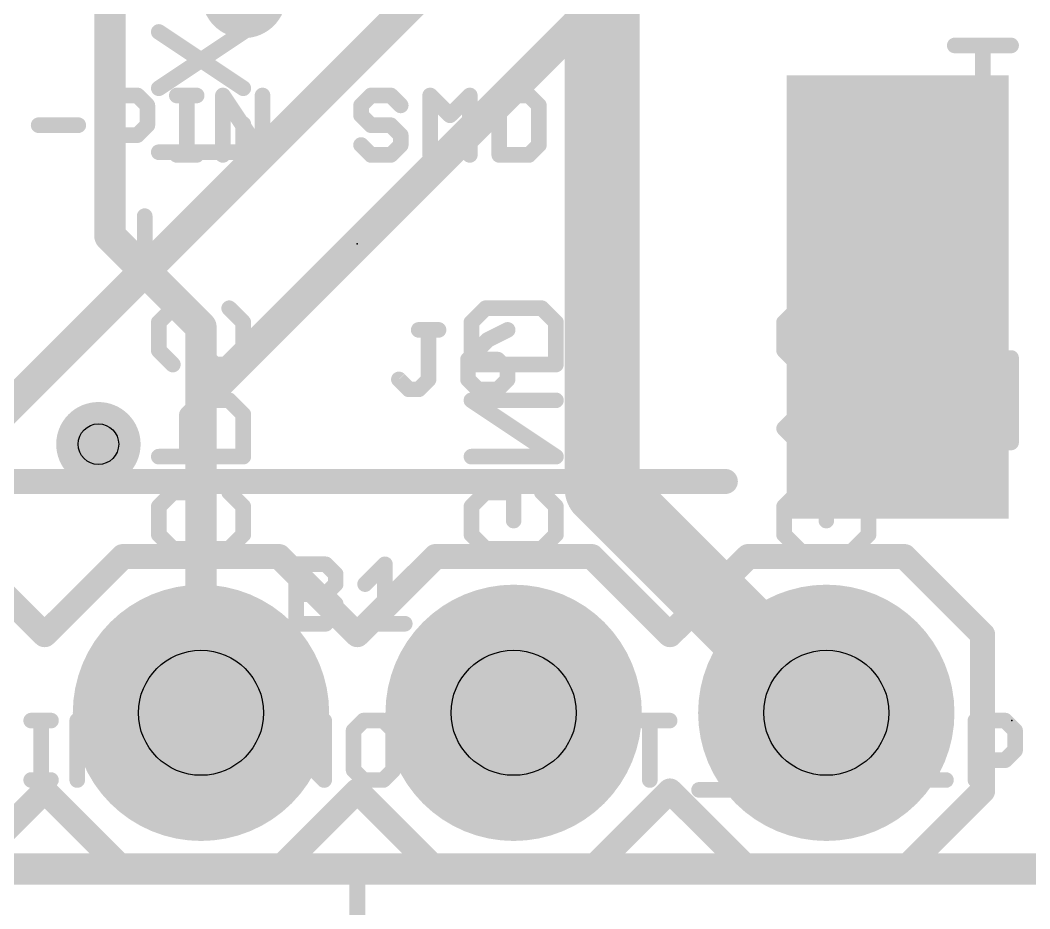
# Model space of a CAD drawing. Extents: x -44 to 63, y -21 to 59.
# Drawn here: x 9.96 to 18.16, y -0.32 to 6.9 of the extents above; entities that cross this region are included whole.
import ezdxf

# ---------------------------------------------------------------- set-up
doc = ezdxf.new("R2010")
doc.units = 0
for name, color, linetype in [('1', 12, 'CONTINUOUS'), ('16', 132, 'CONTINUOUS'), ('17', 110, 'CONTINUOUS'), ('18', 110, 'CONTINUOUS'), ('20', 53, 'CONTINUOUS'), ('21', 41, 'CONTINUOUS'), ('22', 40, 'CONTINUOUS'), ('23', 53, 'CONTINUOUS'), ('25', 253, 'CONTINUOUS'), ('27', 253, 'CONTINUOUS'), ('29', 253, 'CONTINUOUS'), ('30', 253, 'CONTINUOUS'), ('31', 253, 'CONTINUOUS'), ('44', 253, 'CONTINUOUS'), ('48', 253, 'CONTINUOUS'), ('51', 53, 'CONTINUOUS')]:
    doc.layers.add(name, color=color, linetype=linetype)

# ---------------------------------------------------------------- blocks, each defined once
blk = doc.blocks.new('RECT')
blk.add_solid([(-0.5, -0.5), (0.5, -0.5), (-0.5, 0.5), (0.5, 0.5)])
blk = doc.blocks.new('ROUNDP')
at = {"const_width": 0.5}
blk.add_lwpolyline([(0, -0.25, 1), (0, 0.25, 1), (0, -0.25)], format="xyb", dxfattribs=at)
blk = doc.blocks.new('ROUNDV')
at = {"const_width": 0.5}
blk.add_lwpolyline([(0, -0.25, 1), (0, 0.25, 1), (0, -0.25)], format="xyb", dxfattribs=at)

msp = doc.modelspace()

# ---------------------------------------------------------------- linework, layer by layer
at = {"layer": '1'}
for points, const_width in [([(14.69, 9.85), (14.69, 3.09)], 0.6096), ([(10.69, 5.1453), (10.69, 9.85)], 0.254), ([(11.43, 4.4053), (10.69, 5.1453)], 0.254), ([(11.43, 1.27), (11.43, 4.4053)], 0.254), ([(14.69, 3.09), (16.51, 1.27)], 0.6096), ([(0, 0), (25.4, 0)], 0.254)]:
    msp.add_lwpolyline(points, dxfattribs=dict(at, const_width=const_width))
for points, const_width in [([(10.7349, 5.1902, 1), (10.6451, 5.1004)], 0.127), ([(10.6265, 5.1453, 1), (10.7535, 5.1453)], 0.127), ([(11.4935, 4.4053, 1), (11.3665, 4.4053)], 0.127), ([(11.3851, 4.3604, 1), (11.4749, 4.4502)], 0.127), ([(14.7978, 3.1978, 1), (14.5822, 2.9822)], 0.3048), ([(14.5376, 3.09, 1), (14.8424, 3.09)], 0.3048), ([(16.4022, 1.1622, 1), (16.6178, 1.3778)], 0.3048), ([(11.3665, 1.27, 1), (11.4935, 1.27)], 0.127)]:
    msp.add_lwpolyline(points, format="xyb", dxfattribs=dict(at, const_width=const_width))
at = {"layer": '16', "const_width": 0.254}
for points in [[(21.59, 13.97), (11.43, 3.81)], [(19.5263, 13.4144), (9.8028, 3.6909)], [(11.43, 3.81), (11.43, 1.27)], [(25.4, 0), (0, 0)]]:
    msp.add_lwpolyline(points, dxfattribs=at)
at = {"layer": '16', "const_width": 0.127}
for points in [[(11.4935, 3.81, 1), (11.3665, 3.81)], [(11.3851, 3.8549, 1), (11.4749, 3.7651)], [(11.3665, 1.27, 1), (11.4935, 1.27)]]:
    msp.add_lwpolyline(points, format="xyb", dxfattribs=at)
at = {"layer": '20', "const_width": 0.2032}
msp.add_lwpolyline([(0, 0), (25.4, 0)], dxfattribs=at)
at = {"layer": '21', "const_width": 0.2032}
for points in [[(9.69, 3.15), (15.69, 3.15)], [(9.525, 2.54), (10.16, 1.905)], [(10.16, 1.905), (10.795, 2.54)], [(10.795, 2.54), (12.065, 2.54)], [(12.065, 2.54), (12.7, 1.905)], [(12.7, 1.905), (13.335, 2.54)], [(13.335, 2.54), (14.605, 2.54)], [(14.605, 2.54), (15.24, 1.905)], [(15.875, 2.54), (15.24, 1.905)], [(15.875, 2.54), (17.145, 2.54)], [(17.145, 2.54), (17.78, 1.905)], [(17.78, 1.905), (17.78, 0.635)], [(10.16, 0.635), (9.525, 0)], [(10.795, 0), (10.16, 0.635)], [(12.7, 0.635), (12.065, 0)], [(13.335, 0), (12.7, 0.635)], [(15.24, 0.635), (14.605, 0)], [(15.24, 0.635), (15.875, 0)], [(17.78, 0.635), (17.145, 0)], [(12.065, 0), (10.795, 0)], [(14.605, 0), (13.335, 0)], [(17.145, 0), (15.875, 0)]]:
    msp.add_lwpolyline(points, dxfattribs=at)
at = {"layer": '21', "const_width": 0.1016}
for points in [[(15.69, 3.0992, 1), (15.69, 3.2008)], [(10.795, 2.5908, 1), (10.795, 2.4892)], [(10.8309, 2.5041, 1), (10.7591, 2.5759)], [(12.1009, 2.5759, 1), (12.0291, 2.5041)], [(12.065, 2.4892, 1), (12.065, 2.5908)], [(13.335, 2.5908, 1), (13.335, 2.4892)], [(13.3709, 2.5041, 1), (13.2991, 2.5759)], [(14.6409, 2.5759, 1), (14.5691, 2.5041)], [(14.605, 2.4892, 1), (14.605, 2.5908)], [(15.875, 2.5908, 1), (15.875, 2.4892)], [(15.9109, 2.5041, 1), (15.8391, 2.5759)], [(17.1809, 2.5759, 1), (17.1091, 2.5041)], [(17.145, 2.4892, 1), (17.145, 2.5908)], [(10.1241, 1.9409, 1), (10.1959, 1.8691)], [(10.1241, 1.8691, 1), (10.1959, 1.9409)], [(12.6641, 1.9409, 1), (12.7359, 1.8691)], [(12.6641, 1.8691, 1), (12.7359, 1.9409)], [(15.2041, 1.9409, 1), (15.2759, 1.8691)], [(15.2041, 1.8691, 1), (15.2759, 1.9409)], [(17.8308, 1.905, 1), (17.7292, 1.905)], [(17.7441, 1.8691, 1), (17.8159, 1.9409)], [(10.1959, 0.6709, 1), (10.1241, 0.5991)], [(10.1959, 0.5991, 1), (10.1241, 0.6709)], [(12.7359, 0.6709, 1), (12.6641, 0.5991)], [(12.7359, 0.5991, 1), (12.6641, 0.6709)], [(15.2759, 0.6709, 1), (15.2041, 0.5991)], [(15.2759, 0.5991, 1), (15.2041, 0.6709)], [(17.7292, 0.635, 1), (17.8308, 0.635)], [(17.8159, 0.5991, 1), (17.7441, 0.6709)], [(10.795, 0.0508, 1), (10.795, -0.0508)], [(10.7591, -0.0359, 1), (10.8309, 0.0359)], [(12.0291, 0.0359, 1), (12.1009, -0.0359)], [(12.065, -0.0508, 1), (12.065, 0.0508)], [(13.335, 0.0508, 1), (13.335, -0.0508)], [(13.2991, -0.0359, 1), (13.3709, 0.0359)], [(14.5691, 0.0359, 1), (14.6409, -0.0359)], [(14.605, -0.0508, 1), (14.605, 0.0508)], [(15.875, 0.0508, 1), (15.875, -0.0508)], [(15.8391, -0.0359, 1), (15.9109, 0.0359)], [(17.1091, 0.0359, 1), (17.1809, -0.0359)], [(17.145, -0.0508, 1), (17.145, 0.0508)]]:
    msp.add_lwpolyline(points, format="xyb", dxfattribs=at)
at = {"layer": '22', "const_width": 0.127}
for points in [[(11.7735, 6.3456), (11.0871, 6.8032)], [(11.7735, 6.8032), (11.0871, 6.3456)], [(18.0113, 6.6935), (17.5537, 6.6935)], [(17.7825, 6.0071), (17.7825, 6.6935)], [(11.7735, 5.5972), (11.7735, 6.0548)], [(11.0871, 5.826), (11.7735, 5.826)], [(10.9727, 4.8487), (10.9727, 5.3063)], [(11.2015, 4.5579), (11.0871, 4.4435)], [(11.3159, 4.5579), (11.2015, 4.5579)], [(11.4303, 4.4435), (11.3159, 4.5579)], [(11.6591, 4.5579), (11.7735, 4.4435)], [(13.6271, 4.4435), (13.7415, 4.5579)], [(13.7415, 4.5579), (14.1991, 4.5579)], [(14.1991, 4.5579), (14.3135, 4.4435)], [(16.2815, 4.5579), (16.1671, 4.4435)], [(16.3959, 4.5579), (16.2815, 4.5579)], [(16.5103, 4.4435), (16.3959, 4.5579)], [(16.6247, 4.5579), (16.5103, 4.4435)], [(16.7391, 4.5579), (16.6247, 4.5579)], [(16.8535, 4.4435), (16.7391, 4.5579)], [(11.0871, 4.4435), (11.0871, 4.2147)], [(11.4303, 4.2147), (11.4303, 4.4435)], [(11.7735, 4.4435), (11.7735, 4.2147)], [(13.6271, 4.1003), (13.6271, 4.4435)], [(14.3135, 4.4435), (14.3135, 4.1003)], [(16.1671, 4.4435), (16.1671, 4.2147)], [(16.5103, 4.4435), (16.5103, 4.3291)], [(16.8535, 4.2147), (16.8535, 4.4435)], [(11.0871, 4.2147), (11.2015, 4.1003)], [(11.5447, 4.1003), (11.4303, 4.2147)], [(11.7735, 4.2147), (11.6591, 4.1003)], [(16.1671, 4.2147), (16.2815, 4.1003)], [(16.7391, 4.1003), (16.8535, 4.2147)], [(17.6681, 4.1535), (17.5537, 4.0391)], [(18.0113, 4.1535), (17.6681, 4.1535)], [(18.0113, 3.4671), (18.0113, 4.1535)], [(11.6591, 4.1003), (11.5447, 4.1003)], [(14.3135, 4.1003), (13.6271, 4.1003)], [(17.5537, 4.0391), (17.5537, 3.9247)], [(17.5537, 3.9247), (17.6681, 3.8103)], [(11.4303, 3.8095), (11.3159, 3.6951)], [(11.6591, 3.8095), (11.4303, 3.8095)], [(11.7735, 3.6951), (11.6591, 3.8095)], [(14.3135, 3.3519), (13.6271, 3.8095)], [(13.6271, 3.8095), (14.3135, 3.8095)], [(16.1671, 3.5807), (16.3959, 3.8095)], [(16.3959, 3.8095), (16.8535, 3.8095)], [(17.6681, 3.8103), (17.5537, 3.6959)], [(18.0113, 3.8103), (17.6681, 3.8103)], [(11.3159, 3.6951), (11.3159, 3.3519)], [(11.7735, 3.3519), (11.7735, 3.6951)], [(17.5537, 3.6959), (17.5537, 3.5815)], [(16.3959, 3.3519), (16.1671, 3.5807)], [(17.5537, 3.5815), (17.6681, 3.4671)], [(17.6681, 3.4671), (18.0113, 3.4671)], [(11.0871, 3.3519), (11.7735, 3.3519)], [(13.6271, 3.3519), (14.3135, 3.3519)], [(16.8535, 3.3519), (16.3959, 3.3519)], [(11.0871, 2.9467), (11.2015, 3.0611)], [(11.2015, 3.0611), (11.4303, 3.0611)], [(11.4303, 3.0611), (11.4303, 2.8323)], [(11.6591, 3.0611), (11.7735, 2.9467)], [(13.6271, 2.9467), (13.7415, 3.0611)], [(13.7415, 3.0611), (13.9703, 3.0611)], [(13.9703, 3.0611), (13.9703, 2.8323)], [(14.1991, 3.0611), (14.3135, 2.9467)], [(16.2815, 3.0611), (16.1671, 2.9467)], [(16.3959, 3.0611), (16.2815, 3.0611)], [(16.5103, 2.9467), (16.3959, 3.0611)], [(16.6247, 3.0611), (16.5103, 2.9467)], [(16.7391, 3.0611), (16.6247, 3.0611)], [(16.8535, 2.9467), (16.7391, 3.0611)], [(11.0871, 2.7179), (11.0871, 2.9467)], [(11.7735, 2.9467), (11.7735, 2.7179)], [(13.6271, 2.7179), (13.6271, 2.9467)], [(14.3135, 2.9467), (14.3135, 2.7179)], [(16.1671, 2.9467), (16.1671, 2.7179)], [(16.5103, 2.9467), (16.5103, 2.8323)], [(16.8535, 2.7179), (16.8535, 2.9467)], [(11.2015, 2.6035), (11.0871, 2.7179)], [(11.7735, 2.7179), (11.6591, 2.6035)], [(13.7415, 2.6035), (13.6271, 2.7179)], [(14.3135, 2.7179), (14.1991, 2.6035)], [(16.1671, 2.7179), (16.2815, 2.6035)], [(16.7391, 2.6035), (16.8535, 2.7179)], [(11.6591, 2.6035), (11.2015, 2.6035)], [(14.1991, 2.6035), (13.7415, 2.6035)]]:
    msp.add_lwpolyline(points, dxfattribs=at)
at = {"layer": '22', "const_width": 0.0635}
for points in [[(11.1047, 6.8296, 1), (11.0695, 6.7768)], [(11.7911, 6.7768, 1), (11.7559, 6.8296)], [(17.5537, 6.7252, 1), (17.5537, 6.6617)], [(17.8142, 6.6935, 1), (17.7507, 6.6935)], [(18.0113, 6.6617, 1), (18.0113, 6.7252)], [(11.0695, 6.372, 1), (11.1047, 6.3192)], [(11.7559, 6.3192, 1), (11.7911, 6.372)], [(11.8052, 6.0548, 1), (11.7417, 6.0548)], [(17.7507, 6.0071, 1), (17.8142, 6.0071)], [(11.0871, 5.8577, 1), (11.0871, 5.7942)], [(11.7735, 5.7942, 1), (11.7735, 5.8577)], [(11.7417, 5.5972, 1), (11.8052, 5.5972)], [(11.0045, 5.3063, 1), (10.941, 5.3063)], [(10.941, 4.8487, 1), (11.0045, 4.8487)], [(11.2015, 4.5897, 1), (11.2015, 4.5262)], [(11.2239, 4.5355, 1), (11.179, 4.5804)], [(11.3383, 4.5804, 1), (11.2934, 4.5355)], [(11.3159, 4.5262, 1), (11.3159, 4.5897)], [(11.6815, 4.5804, 1), (11.6366, 4.5355)], [(13.7415, 4.5897, 1), (13.7415, 4.5262)], [(13.7639, 4.5355, 1), (13.719, 4.5804)], [(14.2215, 4.5804, 1), (14.1766, 4.5355)], [(14.1991, 4.5262, 1), (14.1991, 4.5897)], [(16.2815, 4.5897, 1), (16.2815, 4.5262)], [(16.3039, 4.5355, 1), (16.259, 4.5804)], [(16.4183, 4.5804, 1), (16.3734, 4.5355)], [(16.3959, 4.5262, 1), (16.3959, 4.5897)], [(16.6247, 4.5897, 1), (16.6247, 4.5262)], [(16.6471, 4.5355, 1), (16.6022, 4.5804)], [(16.7615, 4.5804, 1), (16.7166, 4.5355)], [(16.7391, 4.5262, 1), (16.7391, 4.5897)], [(11.0646, 4.466, 1), (11.1096, 4.4211)], [(11.1189, 4.4435, 1), (11.0554, 4.4435)], [(11.462, 4.4435, 1), (11.3985, 4.4435)], [(11.4078, 4.4211, 1), (11.4527, 4.466)], [(11.8052, 4.4435, 1), (11.7417, 4.4435)], [(11.751, 4.4211, 1), (11.7959, 4.466)], [(13.6589, 4.4435, 1), (13.5953, 4.4435)], [(13.6046, 4.466, 1), (13.6496, 4.4211)], [(14.3452, 4.4435, 1), (14.2817, 4.4435)], [(14.291, 4.4211, 1), (14.3359, 4.466)], [(16.1446, 4.466, 1), (16.1896, 4.4211)], [(16.1989, 4.4435, 1), (16.1354, 4.4435)], [(16.542, 4.4435, 1), (16.4785, 4.4435)], [(16.4878, 4.466, 1), (16.5327, 4.4211)], [(16.4878, 4.4211, 1), (16.5327, 4.466)], [(16.8852, 4.4435, 1), (16.8217, 4.4435)], [(16.831, 4.4211, 1), (16.8759, 4.466)], [(16.4785, 4.3291, 1), (16.542, 4.3291)], [(11.1096, 4.2372, 1), (11.0646, 4.1923)], [(11.4527, 4.2372, 1), (11.4078, 4.1923)], [(11.7959, 4.1923, 1), (11.751, 4.2372)], [(16.1896, 4.2372, 1), (16.1446, 4.1923)], [(16.8759, 4.1923, 1), (16.831, 4.2372)], [(11.0554, 4.2147, 1), (11.1189, 4.2147)], [(11.3985, 4.2147, 1), (11.462, 4.2147)], [(11.7417, 4.2147, 1), (11.8052, 4.2147)], [(16.1354, 4.2147, 1), (16.1989, 4.2147)], [(16.8217, 4.2147, 1), (16.8852, 4.2147)], [(17.6681, 4.1852, 1), (17.6681, 4.1217)], [(17.6905, 4.131, 1), (17.6456, 4.1759)], [(18.043, 4.1535, 1), (17.9795, 4.1535)], [(18.0113, 4.1217, 1), (18.0113, 4.1852)], [(11.179, 4.0779, 1), (11.2239, 4.1228)], [(11.5447, 4.1321, 1), (11.5447, 4.0686)], [(11.5222, 4.0779, 1), (11.5671, 4.1228)], [(11.6366, 4.1228, 1), (11.6815, 4.0779)], [(11.6591, 4.0686, 1), (11.6591, 4.1321)], [(13.5953, 4.1003, 1), (13.6589, 4.1003)], [(13.6271, 4.1321, 1), (13.6271, 4.0686)], [(14.2817, 4.1003, 1), (14.3452, 4.1003)], [(14.3135, 4.0686, 1), (14.3135, 4.1321)], [(16.259, 4.0779, 1), (16.3039, 4.1228)], [(16.7166, 4.1228, 1), (16.7615, 4.0779)], [(17.5854, 4.0391, 1), (17.5219, 4.0391)], [(17.5312, 4.0615, 1), (17.5761, 4.0166)], [(17.5219, 3.9247, 1), (17.5854, 3.9247)], [(17.5761, 3.9471, 1), (17.5312, 3.9022)], [(11.4303, 3.8413, 1), (11.4303, 3.7778)], [(11.4527, 3.7871, 1), (11.4078, 3.832)], [(11.6815, 3.832, 1), (11.6366, 3.7871)], [(11.6591, 3.7778, 1), (11.6591, 3.8413)], [(13.6447, 3.8359, 1), (13.6095, 3.7831)], [(13.6271, 3.8413, 1), (13.6271, 3.7778)], [(14.3135, 3.7778, 1), (14.3135, 3.8413)], [(16.3959, 3.8413, 1), (16.3959, 3.7778)], [(16.4183, 3.7871, 1), (16.3734, 3.832)], [(16.8535, 3.7778, 1), (16.8535, 3.8413)], [(17.6681, 3.842, 1), (17.6681, 3.7785)], [(17.6905, 3.7878, 1), (17.6456, 3.8327)], [(17.6456, 3.7878, 1), (17.6905, 3.8327)], [(18.0113, 3.7785, 1), (18.0113, 3.842)], [(11.3476, 3.6951, 1), (11.2841, 3.6951)], [(11.2934, 3.7176, 1), (11.3383, 3.6727)], [(11.8052, 3.6951, 1), (11.7417, 3.6951)], [(11.751, 3.6727, 1), (11.7959, 3.7176)], [(17.5854, 3.6959, 1), (17.5219, 3.6959)], [(17.5312, 3.7183, 1), (17.5761, 3.6734)], [(16.1896, 3.6032, 1), (16.1446, 3.5583)], [(16.1446, 3.6032, 1), (16.1896, 3.5583)], [(17.5219, 3.5815, 1), (17.5854, 3.5815)], [(17.5761, 3.6039, 1), (17.5312, 3.559)], [(17.6681, 3.4989, 1), (17.6681, 3.4354)], [(18.0113, 3.4354, 1), (18.0113, 3.4989)], [(17.6456, 3.4446, 1), (17.6905, 3.4896)], [(17.9795, 3.4671, 1), (18.043, 3.4671)], [(11.0871, 3.3837, 1), (11.0871, 3.3202)], [(11.2841, 3.3519, 1), (11.3476, 3.3519)], [(11.7417, 3.3519, 1), (11.8052, 3.3519)], [(11.7735, 3.3202, 1), (11.7735, 3.3837)], [(13.6271, 3.3837, 1), (13.6271, 3.3202)], [(14.2959, 3.3255, 1), (14.3311, 3.3783)], [(14.3135, 3.3202, 1), (14.3135, 3.3837)], [(16.3959, 3.3837, 1), (16.3959, 3.3202)], [(16.3734, 3.3295, 1), (16.4183, 3.3744)], [(16.8535, 3.3202, 1), (16.8535, 3.3837)], [(11.2015, 3.0928, 1), (11.2015, 3.0293)], [(11.2239, 3.0386, 1), (11.179, 3.0835)], [(11.462, 3.0611, 1), (11.3985, 3.0611)], [(11.4303, 3.0293, 1), (11.4303, 3.0928)], [(11.6815, 3.0835, 1), (11.6366, 3.0386)], [(13.7415, 3.0928, 1), (13.7415, 3.0293)], [(13.7639, 3.0386, 1), (13.719, 3.0835)], [(14.002, 3.0611, 1), (13.9385, 3.0611)], [(13.9703, 3.0293, 1), (13.9703, 3.0928)], [(14.2215, 3.0835, 1), (14.1766, 3.0386)], [(16.2815, 3.0928, 1), (16.2815, 3.0293)], [(16.3039, 3.0386, 1), (16.259, 3.0835)], [(16.4183, 3.0835, 1), (16.3734, 3.0386)], [(16.3959, 3.0293, 1), (16.3959, 3.0928)], [(16.6247, 3.0928, 1), (16.6247, 3.0293)], [(16.6471, 3.0386, 1), (16.6022, 3.0835)], [(16.7615, 3.0835, 1), (16.7166, 3.0386)], [(16.7391, 3.0293, 1), (16.7391, 3.0928)], [(11.0646, 2.9691, 1), (11.1096, 2.9242)], [(11.1189, 2.9467, 1), (11.0554, 2.9467)], [(11.8052, 2.9467, 1), (11.7417, 2.9467)], [(11.751, 2.9242, 1), (11.7959, 2.9691)], [(13.6589, 2.9467, 1), (13.5953, 2.9467)], [(13.6046, 2.9691, 1), (13.6496, 2.9242)], [(14.3452, 2.9467, 1), (14.2817, 2.9467)], [(14.291, 2.9242, 1), (14.3359, 2.9691)], [(16.1446, 2.9691, 1), (16.1896, 2.9242)], [(16.1989, 2.9467, 1), (16.1354, 2.9467)], [(16.542, 2.9467, 1), (16.4785, 2.9467)], [(16.4878, 2.9691, 1), (16.5327, 2.9242)], [(16.4878, 2.9242, 1), (16.5327, 2.9691)], [(16.8852, 2.9467, 1), (16.8217, 2.9467)], [(16.831, 2.9242, 1), (16.8759, 2.9691)], [(11.3985, 2.8323, 1), (11.462, 2.8323)], [(13.9385, 2.8323, 1), (14.002, 2.8323)], [(16.4785, 2.8323, 1), (16.542, 2.8323)], [(11.1096, 2.7403, 1), (11.0646, 2.6954)], [(11.0554, 2.7179, 1), (11.1189, 2.7179)], [(11.7417, 2.7179, 1), (11.8052, 2.7179)], [(11.7959, 2.6954, 1), (11.751, 2.7403)], [(13.5953, 2.7179, 1), (13.6589, 2.7179)], [(13.6496, 2.7403, 1), (13.6046, 2.6954)], [(14.2817, 2.7179, 1), (14.3452, 2.7179)], [(14.3359, 2.6954, 1), (14.291, 2.7403)], [(16.1896, 2.7403, 1), (16.1446, 2.6954)], [(16.1354, 2.7179, 1), (16.1989, 2.7179)], [(16.8217, 2.7179, 1), (16.8852, 2.7179)], [(16.8759, 2.6954, 1), (16.831, 2.7403)], [(11.2015, 2.6353, 1), (11.2015, 2.5717)], [(11.179, 2.581, 1), (11.2239, 2.626)], [(11.6366, 2.626, 1), (11.6815, 2.581)], [(11.6591, 2.5717, 1), (11.6591, 2.6353)], [(13.7415, 2.6353, 1), (13.7415, 2.5717)], [(13.719, 2.581, 1), (13.7639, 2.626)], [(14.1766, 2.626, 1), (14.2215, 2.581)], [(14.1991, 2.5717, 1), (14.1991, 2.6353)], [(16.259, 2.581, 1), (16.3039, 2.626)], [(16.7166, 2.626, 1), (16.7615, 2.581)]]:
    msp.add_lwpolyline(points, format="xyb", dxfattribs=at)
at = {"layer": '23'}
for p in [(12.7, 5.08), (18.0181, 1.2065)]:
    msp.add_point(p, dxfattribs=at)
at = {"layer": '25', "const_width": 0.0635}
for points in [[(13.1989, 4.4137, 1), (13.1989, 4.3502)], [(13.3111, 4.3819, 1), (13.2476, 4.3819)], [(13.3599, 4.3502, 1), (13.3599, 4.4137)], [(13.9354, 4.3535, 1), (13.907, 4.4103)], [(13.746, 4.3298, 1), (13.7744, 4.273)], [(13.7826, 4.279, 1), (13.7377, 4.3239)], [(13.6309, 4.1404, 1), (13.5674, 4.1404)], [(13.5992, 4.1722, 1), (13.5992, 4.1087)], [(13.5767, 4.1629, 1), (13.6216, 4.118)], [(13.8631, 4.1629, 1), (13.8182, 4.118)], [(13.8407, 4.1087, 1), (13.8407, 4.1722)], [(13.9529, 4.0599, 1), (13.8894, 4.0599)], [(13.8987, 4.0375, 1), (13.9436, 4.0824)], [(13.0603, 4.0019, 1), (13.0154, 3.9569)], [(13.3018, 3.9569, 1), (13.2569, 4.0019)], [(13.6216, 4.0019, 1), (13.5767, 3.9569)], [(13.9436, 3.9569, 1), (13.8987, 4.0019)], [(13.1184, 3.9307, 1), (13.1184, 3.8672)], [(13.0959, 3.8764, 1), (13.1408, 3.9214)], [(13.1764, 3.9214, 1), (13.2213, 3.8764)], [(13.1989, 3.8672, 1), (13.1989, 3.9307)], [(13.2476, 3.9794, 1), (13.3111, 3.9794)], [(13.5674, 3.9794, 1), (13.6309, 3.9794)], [(13.6797, 3.9307, 1), (13.6797, 3.8672)], [(13.6572, 3.8764, 1), (13.7021, 3.9214)], [(13.8182, 3.9214, 1), (13.8631, 3.8764)], [(13.8407, 3.8672, 1), (13.8407, 3.9307)], [(13.8894, 3.9794, 1), (13.9529, 3.9794)], [(12.2022, 2.5087, 1), (12.2022, 2.4452)], [(12.2339, 2.4769, 1), (12.1704, 2.4769)], [(12.4661, 2.4994, 1), (12.4212, 2.4545)], [(12.4437, 2.4452, 1), (12.4437, 2.5087)], [(12.9563, 2.4769, 1), (12.8928, 2.4769)], [(12.947, 2.4545, 1), (12.9021, 2.4994)], [(12.5559, 2.3964, 1), (12.4924, 2.3964)], [(12.5017, 2.374, 1), (12.5466, 2.4189)], [(12.5466, 2.2935, 1), (12.5017, 2.3384)], [(12.2022, 2.2672, 1), (12.2022, 2.2037)], [(12.4661, 2.2579, 1), (12.4212, 2.213)], [(12.4437, 2.2037, 1), (12.4437, 2.2672)], [(12.4924, 2.3159, 1), (12.5559, 2.3159)], [(12.741, 2.3384, 1), (12.786, 2.2935)], [(12.4212, 2.2579, 1), (12.4661, 2.213)], [(12.5559, 2.1549, 1), (12.4924, 2.1549)], [(12.5017, 2.1325, 1), (12.5466, 2.1774)], [(12.5466, 2.0519, 1), (12.5017, 2.0969)], [(12.2022, 2.0257, 1), (12.2022, 1.9622)], [(12.4437, 1.9622, 1), (12.4437, 2.0257)], [(12.4924, 2.0744, 1), (12.5559, 2.0744)], [(12.7635, 2.0257, 1), (12.7635, 1.9622)], [(13.0855, 1.9622, 1), (13.0855, 2.0257)], [(12.1704, 1.9939, 1), (12.2339, 1.9939)], [(12.4212, 2.0164, 1), (12.4661, 1.9714)], [(12.8928, 1.9939, 1), (12.9563, 1.9939)]]:
    msp.add_lwpolyline(points, format="xyb", dxfattribs=at)
at = {"layer": '25', "const_width": 0.127}
for points in [[(13.1989, 4.3819), (13.3599, 4.3819)], [(13.2794, 3.9794), (13.2794, 4.3819)], [(13.9212, 4.3819), (13.7602, 4.3014)], [(13.7602, 4.3014), (13.5992, 4.1404)], [(13.5992, 4.1404), (13.5992, 3.9794)], [(13.8407, 4.1404), (13.5992, 4.1404)], [(13.9212, 4.0599), (13.8407, 4.1404)], [(13.9212, 3.9794), (13.9212, 4.0599)], [(13.0379, 3.9794), (13.1184, 3.8989)], [(13.1989, 3.8989), (13.2794, 3.9794)], [(13.5992, 3.9794), (13.6797, 3.8989)], [(13.8407, 3.8989), (13.9212, 3.9794)], [(13.1184, 3.8989), (13.1989, 3.8989)], [(13.6797, 3.8989), (13.8407, 3.8989)], [(12.2022, 1.9939), (12.2022, 2.4769)], [(12.2022, 2.4769), (12.4437, 2.4769)], [(12.4437, 2.4769), (12.5242, 2.3964)], [(12.7635, 2.3159), (12.9245, 2.4769)], [(12.9245, 2.4769), (12.9245, 1.9939)], [(12.5242, 2.3159), (12.4437, 2.2354)], [(12.5242, 2.3964), (12.5242, 2.3159)], [(12.2022, 2.2354), (12.4437, 2.2354)], [(12.4437, 2.2354), (12.5242, 2.1549)], [(12.5242, 2.1549), (12.5242, 2.0744)], [(12.5242, 2.0744), (12.4437, 1.9939)], [(12.4437, 1.9939), (12.2022, 1.9939)], [(12.7635, 1.9939), (13.0855, 1.9939)]]:
    msp.add_lwpolyline(points, dxfattribs=at)
at = {"layer": '27', "const_width": 0.127}
for points in [[(10.6724, 5.8039), (10.6724, 6.2869)], [(10.6724, 6.2869), (10.9139, 6.2869)], [(10.9139, 6.2869), (10.9944, 6.2064)], [(11.2337, 6.2869), (11.3947, 6.2869)], [(11.3142, 5.8039), (11.3142, 6.2869)], [(11.6079, 5.8039), (11.6079, 6.2869)], [(11.6079, 6.2869), (11.9299, 5.8039)], [(11.9299, 5.8039), (11.9299, 6.2869)], [(12.8111, 6.2869), (12.7306, 6.2064)], [(12.9721, 6.2869), (12.8111, 6.2869)], [(13.0526, 6.2064), (12.9721, 6.2869)], [(13.2919, 5.8039), (13.2919, 6.2869)], [(13.2919, 6.2869), (13.4529, 6.1259)], [(13.4529, 6.1259), (13.6139, 6.2869)], [(13.6139, 6.2869), (13.6139, 5.8039)], [(13.8532, 6.2869), (13.8532, 5.8039)], [(14.0947, 6.2869), (13.8532, 6.2869)], [(14.1752, 6.2064), (14.0947, 6.2869)], [(10.9944, 6.2064), (10.9944, 6.0454)], [(12.7306, 6.2064), (12.7306, 6.1259)], [(14.1752, 5.8844), (14.1752, 6.2064)], [(12.7306, 6.1259), (12.8111, 6.0454)], [(10.1111, 6.0454), (10.4331, 6.0454)], [(10.9944, 6.0454), (10.9139, 5.9649)], [(12.8111, 6.0454), (12.9721, 6.0454)], [(12.9721, 6.0454), (13.0526, 5.9649)], [(10.9139, 5.9649), (10.6724, 5.9649)], [(13.0526, 5.9649), (13.0526, 5.8844)], [(12.8111, 5.8039), (12.7306, 5.8844)], [(13.0526, 5.8844), (12.9721, 5.8039)], [(14.0947, 5.8039), (14.1752, 5.8844)], [(11.2337, 5.8039), (11.3947, 5.8039)], [(12.9721, 5.8039), (12.8111, 5.8039)], [(13.8532, 5.8039), (14.0947, 5.8039)], [(10.0505, 1.2069), (10.2115, 1.2069)], [(10.131, 0.7239), (10.131, 1.2069)], [(10.4247, 0.7239), (10.4247, 1.2069)], [(10.4247, 1.2069), (10.7467, 0.7239)], [(10.7467, 0.7239), (10.7467, 1.2069)], [(11.0665, 1.2069), (10.986, 1.1264)], [(11.2275, 1.2069), (11.0665, 1.2069)], [(11.308, 1.1264), (11.2275, 1.2069)], [(12.1086, 1.2069), (12.1086, 0.7239)], [(12.4306, 0.7239), (12.4306, 1.2069)], [(12.7504, 1.2069), (12.6699, 1.1264)], [(12.9114, 1.2069), (12.7504, 1.2069)], [(12.9919, 1.1264), (12.9114, 1.2069)], [(13.7925, 1.0459), (13.9535, 1.2069)], [(13.9535, 1.2069), (14.1145, 1.0459)], [(14.3538, 0.7239), (14.3538, 1.2069)], [(14.3538, 1.2069), (14.6759, 0.7239)], [(14.6759, 0.7239), (14.6759, 1.2069)], [(14.9152, 1.2069), (15.2372, 1.2069)], [(15.0762, 0.7239), (15.0762, 1.2069)], [(16.0378, 1.2069), (16.0378, 0.7239)], [(16.0378, 0.8849), (16.3598, 1.2069)], [(16.9211, 1.2069), (16.5991, 1.2069)], [(16.5991, 1.2069), (16.5991, 0.7239)], [(17.4824, 1.2069), (17.1604, 1.2069)], [(17.1604, 1.2069), (17.1604, 0.7239)], [(17.7217, 0.7239), (17.7217, 1.2069)], [(17.7217, 1.2069), (17.9632, 1.2069)], [(17.9632, 1.2069), (18.0437, 1.1264)], [(10.986, 1.1264), (10.986, 0.8044)], [(12.6699, 1.1264), (12.6699, 0.8044)], [(12.9919, 0.8044), (12.9919, 1.1264)], [(18.0437, 1.1264), (18.0437, 0.9654)], [(13.7925, 0.7239), (13.7925, 1.0459)], [(14.1145, 1.0459), (14.1145, 0.7239)], [(11.308, 0.9654), (11.147, 0.9654)], [(11.308, 0.8044), (11.308, 0.9654)], [(13.7925, 0.9654), (14.1145, 0.9654)], [(16.1183, 0.9654), (16.3598, 0.7239)], [(16.5991, 0.9654), (16.7601, 0.9654)], [(17.1604, 0.9654), (17.3214, 0.9654)], [(18.0437, 0.9654), (17.9632, 0.8849)], [(12.1086, 0.7239), (12.2696, 0.8849)], [(12.2696, 0.8849), (12.4306, 0.7239)], [(17.9632, 0.8849), (17.7217, 0.8849)], [(10.986, 0.8044), (11.0665, 0.7239)], [(11.2275, 0.7239), (11.308, 0.8044)], [(12.6699, 0.8044), (12.7504, 0.7239)], [(12.9114, 0.7239), (12.9919, 0.8044)], [(10.0505, 0.7239), (10.2115, 0.7239)], [(11.0665, 0.7239), (11.2275, 0.7239)], [(12.7504, 0.7239), (12.9114, 0.7239)], [(16.5991, 0.7239), (16.9211, 0.7239)], [(17.1604, 0.7239), (17.4824, 0.7239)], [(11.5473, 0.6434), (11.8693, 0.6434)], [(13.2312, 0.6434), (13.5532, 0.6434)], [(15.4765, 0.6434), (15.7985, 0.6434)]]:
    msp.add_lwpolyline(points, dxfattribs=at)
at = {"layer": '27', "const_width": 0.0635}
for points in [[(10.6724, 6.3187, 1), (10.6724, 6.2552)], [(10.7042, 6.2869, 1), (10.6407, 6.2869)], [(10.9364, 6.3094, 1), (10.8915, 6.2645)], [(10.9139, 6.2552, 1), (10.9139, 6.3187)], [(11.2337, 6.3187, 1), (11.2337, 6.2552)], [(11.346, 6.2869, 1), (11.2825, 6.2869)], [(11.3947, 6.2552, 1), (11.3947, 6.3187)], [(11.6397, 6.2869, 1), (11.5762, 6.2869)], [(11.6344, 6.3045, 1), (11.5815, 6.2693)], [(11.9617, 6.2869, 1), (11.8982, 6.2869)], [(12.8111, 6.3187, 1), (12.8111, 6.2552)], [(12.8335, 6.2645, 1), (12.7886, 6.3094)], [(12.9945, 6.3094, 1), (12.9496, 6.2645)], [(12.9721, 6.2552, 1), (12.9721, 6.3187)], [(13.3236, 6.2869, 1), (13.2601, 6.2869)], [(13.3143, 6.3094, 1), (13.2694, 6.2645)], [(13.6456, 6.2869, 1), (13.5821, 6.2869)], [(13.6363, 6.2645, 1), (13.5914, 6.3094)], [(13.8849, 6.2869, 1), (13.8214, 6.2869)], [(13.8532, 6.3187, 1), (13.8532, 6.2552)], [(14.1171, 6.3094, 1), (14.0722, 6.2645)], [(14.0947, 6.2552, 1), (14.0947, 6.3187)], [(11.0262, 6.2064, 1), (10.9627, 6.2064)], [(10.972, 6.184, 1), (11.0169, 6.2289)], [(12.7623, 6.2064, 1), (12.6988, 6.2064)], [(12.7081, 6.2289, 1), (12.753, 6.184)], [(13.0301, 6.184, 1), (13.075, 6.2289)], [(14.2069, 6.2064, 1), (14.1434, 6.2064)], [(14.1527, 6.184, 1), (14.1976, 6.2289)], [(12.753, 6.1484, 1), (12.7081, 6.1035)], [(12.6988, 6.1259, 1), (12.7623, 6.1259)], [(13.4304, 6.1484, 1), (13.4753, 6.1035)], [(13.4304, 6.1035, 1), (13.4753, 6.1484)], [(10.1111, 6.0772, 1), (10.1111, 6.0137)], [(10.4331, 6.0137, 1), (10.4331, 6.0772)], [(10.9627, 6.0454, 1), (11.0262, 6.0454)], [(11.0169, 6.023, 1), (10.972, 6.0679)], [(12.8111, 6.0772, 1), (12.8111, 6.0137)], [(12.7886, 6.023, 1), (12.8335, 6.0679)], [(12.9945, 6.0679, 1), (12.9496, 6.023)], [(12.9721, 6.0137, 1), (12.9721, 6.0772)], [(10.6724, 5.9967, 1), (10.6724, 5.9332)], [(10.8915, 5.9874, 1), (10.9364, 5.9425)], [(10.9139, 5.9332, 1), (10.9139, 5.9967)], [(13.0843, 5.9649, 1), (13.0208, 5.9649)], [(13.0301, 5.9425, 1), (13.075, 5.9874)], [(12.753, 5.9069, 1), (12.7081, 5.8619)], [(13.0208, 5.8844, 1), (13.0843, 5.8844)], [(13.075, 5.8619, 1), (13.0301, 5.9069)], [(14.1434, 5.8844, 1), (14.2069, 5.8844)], [(14.1976, 5.8619, 1), (14.1527, 5.9069)], [(10.6407, 5.8039, 1), (10.7042, 5.8039)], [(11.2337, 5.8357, 1), (11.2337, 5.7722)], [(11.2825, 5.8039, 1), (11.346, 5.8039)], [(11.3947, 5.7722, 1), (11.3947, 5.8357)], [(11.5762, 5.8039, 1), (11.6397, 5.8039)], [(11.8982, 5.8039, 1), (11.9617, 5.8039)], [(11.9035, 5.7863, 1), (11.9564, 5.8215)], [(12.8111, 5.8357, 1), (12.8111, 5.7722)], [(12.7886, 5.7814, 1), (12.8335, 5.8264)], [(12.9496, 5.8264, 1), (12.9945, 5.7814)], [(12.9721, 5.7722, 1), (12.9721, 5.8357)], [(13.2601, 5.8039, 1), (13.3236, 5.8039)], [(13.5821, 5.8039, 1), (13.6456, 5.8039)], [(13.8214, 5.8039, 1), (13.8849, 5.8039)], [(13.8532, 5.8357, 1), (13.8532, 5.7722)], [(14.0722, 5.8264, 1), (14.1171, 5.7814)], [(14.0947, 5.7722, 1), (14.0947, 5.8357)], [(10.0505, 1.2387, 1), (10.0505, 1.1752)], [(10.1627, 1.2069, 1), (10.0992, 1.2069)], [(10.2115, 1.1752, 1), (10.2115, 1.2387)], [(10.4564, 1.2069, 1), (10.3929, 1.2069)], [(10.4511, 1.2245, 1), (10.3983, 1.1893)], [(10.7784, 1.2069, 1), (10.7149, 1.2069)], [(11.0665, 1.2387, 1), (11.0665, 1.1752)], [(11.0889, 1.1845, 1), (11.044, 1.2294)], [(11.2499, 1.2294, 1), (11.205, 1.1845)], [(11.2275, 1.1752, 1), (11.2275, 1.2387)], [(12.1404, 1.2069, 1), (12.0769, 1.2069)], [(12.4624, 1.2069, 1), (12.3989, 1.2069)], [(12.7504, 1.2387, 1), (12.7504, 1.1752)], [(12.7729, 1.1845, 1), (12.728, 1.2294)], [(12.9339, 1.2294, 1), (12.889, 1.1845)], [(12.9114, 1.1752, 1), (12.9114, 1.2387)], [(13.976, 1.2294, 1), (13.9311, 1.1845)], [(13.976, 1.1845, 1), (13.9311, 1.2294)], [(14.3803, 1.2245, 1), (14.3274, 1.1893)], [(14.3856, 1.2069, 1), (14.3221, 1.2069)], [(14.7076, 1.2069, 1), (14.6441, 1.2069)], [(14.9152, 1.2387, 1), (14.9152, 1.1752)], [(15.1079, 1.2069, 1), (15.0444, 1.2069)], [(15.2372, 1.1752, 1), (15.2372, 1.2387)], [(16.0695, 1.2069, 1), (16.006, 1.2069)], [(16.3822, 1.1845, 1), (16.3373, 1.2294)], [(16.6308, 1.2069, 1), (16.5673, 1.2069)], [(16.5991, 1.2387, 1), (16.5991, 1.1752)], [(16.9211, 1.1752, 1), (16.9211, 1.2387)], [(17.1921, 1.2069, 1), (17.1286, 1.2069)], [(17.1604, 1.2387, 1), (17.1604, 1.1752)], [(17.4824, 1.1752, 1), (17.4824, 1.2387)], [(17.7217, 1.2387, 1), (17.7217, 1.1752)], [(17.7535, 1.2069, 1), (17.69, 1.2069)], [(17.9857, 1.2294, 1), (17.9408, 1.1845)], [(17.9632, 1.1752, 1), (17.9632, 1.2387)], [(11.0177, 1.1264, 1), (10.9542, 1.1264)], [(10.9635, 1.1489, 1), (11.0084, 1.104)], [(11.2855, 1.104, 1), (11.3304, 1.1489)], [(12.7017, 1.1264, 1), (12.6382, 1.1264)], [(12.6475, 1.1489, 1), (12.6924, 1.104)], [(13.0237, 1.1264, 1), (12.9602, 1.1264)], [(12.9695, 1.104, 1), (13.0144, 1.1489)], [(18.0755, 1.1264, 1), (18.012, 1.1264)], [(18.0213, 1.104, 1), (18.0662, 1.1489)], [(13.8243, 1.0459, 1), (13.7608, 1.0459)], [(13.7701, 1.0684, 1), (13.815, 1.0235)], [(14.1463, 1.0459, 1), (14.0828, 1.0459)], [(14.0921, 1.0235, 1), (14.137, 1.0684)], [(11.147, 0.9972, 1), (11.147, 0.9337)], [(11.3397, 0.9654, 1), (11.2762, 0.9654)], [(11.308, 0.9337, 1), (11.308, 0.9972)], [(13.7925, 0.9972, 1), (13.7925, 0.9337)], [(14.1145, 0.9337, 1), (14.1145, 0.9972)], [(16.1407, 0.9879, 1), (16.0958, 0.943)], [(16.5991, 0.9972, 1), (16.5991, 0.9337)], [(16.7601, 0.9337, 1), (16.7601, 0.9972)], [(17.1604, 0.9972, 1), (17.1604, 0.9337)], [(17.3214, 0.9337, 1), (17.3214, 0.9972)], [(18.012, 0.9654, 1), (18.0755, 0.9654)], [(18.0662, 0.943, 1), (18.0213, 0.9879)], [(12.2921, 0.9074, 1), (12.2472, 0.8625)], [(12.2921, 0.8625, 1), (12.2472, 0.9074)], [(16.0153, 0.9074, 1), (16.0602, 0.8625)], [(17.7217, 0.9167, 1), (17.7217, 0.8532)], [(17.9408, 0.9074, 1), (17.9857, 0.8625)], [(17.9632, 0.8532, 1), (17.9632, 0.9167)], [(11.0084, 0.8269, 1), (10.9635, 0.7819)], [(10.9542, 0.8044, 1), (11.0177, 0.8044)], [(11.2762, 0.8044, 1), (11.3397, 0.8044)], [(11.3304, 0.7819, 1), (11.2855, 0.8269)], [(12.6924, 0.8269, 1), (12.6475, 0.7819)], [(12.6382, 0.8044, 1), (12.7017, 0.8044)], [(12.9602, 0.8044, 1), (13.0237, 0.8044)], [(13.0144, 0.7819, 1), (12.9695, 0.8269)], [(10.0505, 0.7556, 1), (10.0505, 0.6922)], [(10.0992, 0.7239, 1), (10.1627, 0.7239)], [(10.2115, 0.6922, 1), (10.2115, 0.7556)], [(10.3929, 0.7239, 1), (10.4564, 0.7239)], [(10.7149, 0.7239, 1), (10.7784, 0.7239)], [(10.7203, 0.7063, 1), (10.7731, 0.7415)], [(11.0665, 0.7556, 1), (11.0665, 0.6922)], [(11.044, 0.7014, 1), (11.0889, 0.7464)], [(11.205, 0.7464, 1), (11.2499, 0.7014)], [(11.2275, 0.6922, 1), (11.2275, 0.7556)], [(12.0862, 0.7464, 1), (12.1311, 0.7014)], [(12.0769, 0.7239, 1), (12.1404, 0.7239)], [(12.3989, 0.7239, 1), (12.4624, 0.7239)], [(12.4082, 0.7014, 1), (12.4531, 0.7464)], [(12.7504, 0.7556, 1), (12.7504, 0.6922)], [(12.728, 0.7014, 1), (12.7729, 0.7464)], [(12.889, 0.7464, 1), (12.9339, 0.7014)], [(12.9114, 0.6922, 1), (12.9114, 0.7556)], [(13.7608, 0.7239, 1), (13.8243, 0.7239)], [(14.0828, 0.7239, 1), (14.1463, 0.7239)], [(14.3221, 0.7239, 1), (14.3856, 0.7239)], [(14.6441, 0.7239, 1), (14.7076, 0.7239)], [(14.6494, 0.7063, 1), (14.7023, 0.7415)], [(15.0444, 0.7239, 1), (15.1079, 0.7239)], [(16.006, 0.7239, 1), (16.0695, 0.7239)], [(16.3373, 0.7014, 1), (16.3822, 0.7464)], [(16.5673, 0.7239, 1), (16.6308, 0.7239)], [(16.5991, 0.7556, 1), (16.5991, 0.6922)], [(16.9211, 0.6922, 1), (16.9211, 0.7556)], [(17.1286, 0.7239, 1), (17.1921, 0.7239)], [(17.1604, 0.7556, 1), (17.1604, 0.6922)], [(17.4824, 0.6922, 1), (17.4824, 0.7556)], [(17.69, 0.7239, 1), (17.7535, 0.7239)], [(11.5473, 0.6752, 1), (11.5473, 0.6117)], [(11.8693, 0.6117, 1), (11.8693, 0.6752)], [(13.2312, 0.6752, 1), (13.2312, 0.6117)], [(13.5532, 0.6117, 1), (13.5532, 0.6752)], [(15.4765, 0.6752, 1), (15.4765, 0.6117)], [(15.7985, 0.6117, 1), (15.7985, 0.6752)]]:
    msp.add_lwpolyline(points, format="xyb", dxfattribs=at)
at = {"layer": '44'}
for centre, radius in [((10.5966, 3.4528), 0.1651), ((11.43, 1.27), 0.508), ((13.97, 1.27), 0.508), ((16.51, 1.27), 0.508)]:
    msp.add_circle(centre, radius, dxfattribs=at)
at = {"layer": '48', "const_width": 0.13}
msp.add_lwpolyline([(12.7, 0), (12.7, -7.03)], dxfattribs=at)
at = {"layer": '48', "const_width": 0.065}
msp.add_lwpolyline([(12.7325, 0, 1), (12.6675, 0)], format="xyb", dxfattribs=at)
at = {"layer": '51', "const_width": 0.2032}
msp.add_lwpolyline([(25.4, 0), (0, 0)], dxfattribs=at)

# ---------------------------------------------------------------- block references
at = {"layer": '1', "xscale": 3.4, "yscale": 1.6, "rotation": 270}
msp.add_blockref('RECT', (17.09, 4.65), dxfattribs=at)
at = {"layer": '17', "xscale": 1.8796, "yscale": 1.8796, "rotation": 90}
for p in [(11.43, 1.27), (11.43, 1.27), (13.97, 1.27), (13.97, 1.27), (16.51, 1.27), (16.51, 1.27)]:
    msp.add_blockref('ROUNDP', p, dxfattribs=at)
at = {"layer": '18', "xscale": 0.6858, "yscale": 0.6858}
for p in [(11.7793, 7.0961), (11.7793, 7.0961), (10.5966, 3.4528), (10.5966, 3.4528)]:
    msp.add_blockref('ROUNDV', p, dxfattribs=at)
at = {"layer": '29'}
for name, p, xscale, yscale, rotation in [('RECT', (17.09, 4.65), 3.6032, 1.8032, 270), ('ROUNDP', (11.43, 1.27), 2.0828, 2.0828, 90), ('ROUNDP', (13.97, 1.27), 2.0828, 2.0828, 90), ('ROUNDP', (16.51, 1.27), 2.0828, 2.0828, 90)]:
    msp.add_blockref(name, p, dxfattribs=dict(at, xscale=xscale, yscale=yscale, rotation=rotation))
at = {"layer": '30', "xscale": 2.0828, "yscale": 2.0828, "rotation": 90}
for p in [(11.43, 1.27), (13.97, 1.27), (16.51, 1.27)]:
    msp.add_blockref('ROUNDP', p, dxfattribs=at)
at = {"layer": '31', "xscale": 3.4, "yscale": 1.6, "rotation": 270}
msp.add_blockref('RECT', (17.09, 4.65), dxfattribs=at)
at = {"layer": '51', "xscale": 0.508, "yscale": 0.508}
for p in [(11.43, 1.27), (13.97, 1.27), (16.51, 1.27)]:
    msp.add_blockref('RECT', p, dxfattribs=at)

doc.saveas('drawing.dxf')
